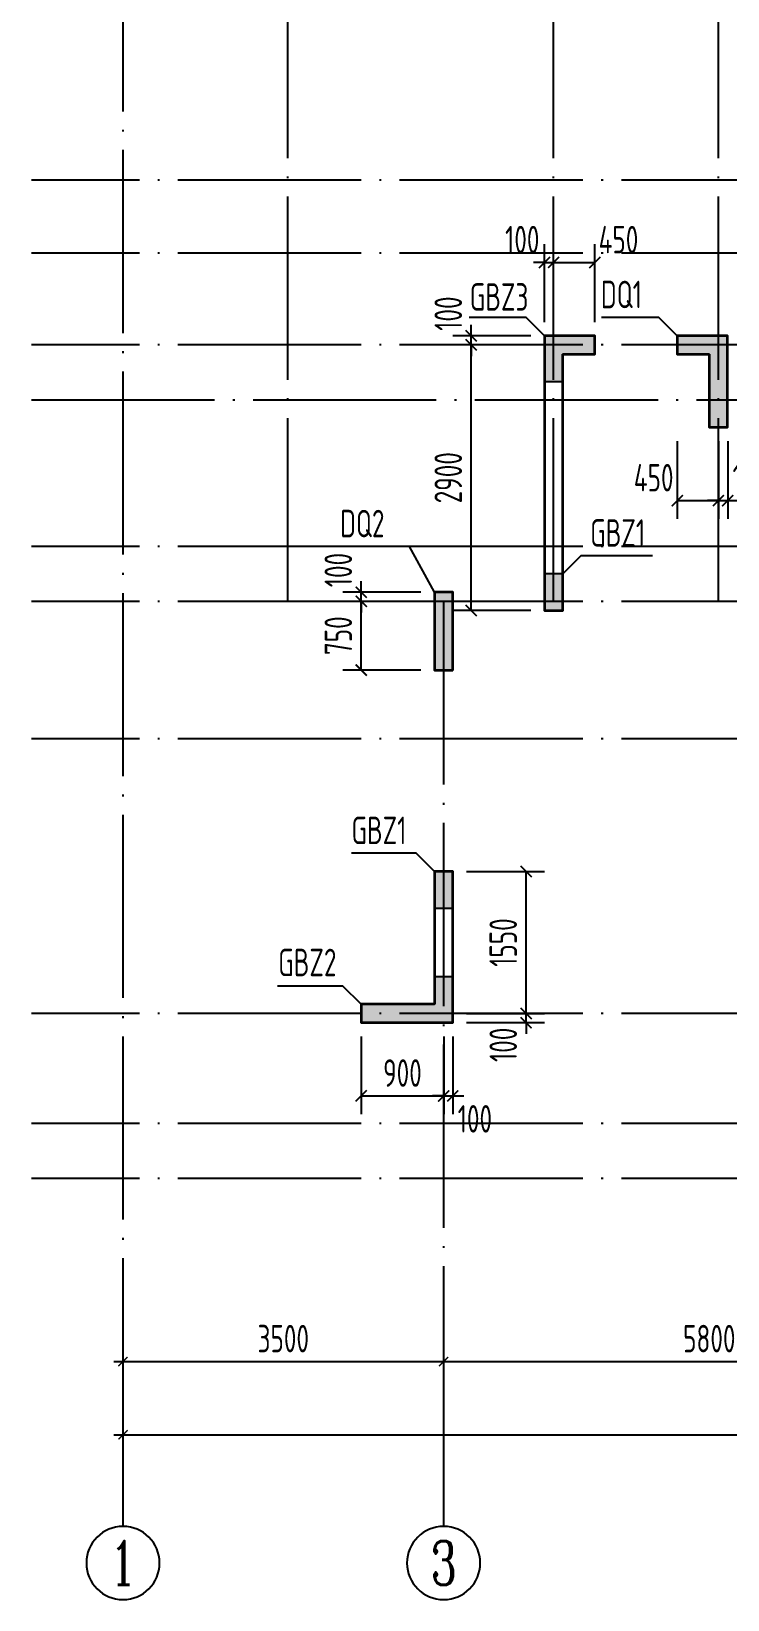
# Model space of a CAD drawing. Extents: x -1058961 to 23600, y -449123 to 2751847.
# Drawn here: x -446623 to -439023, y -258411 to -241287 of the extents above; entities that cross this region are included whole.
import ezdxf
from ezdxf.enums import TextEntityAlignment as Align

# ---------------------------------------------------------------- set-up
doc = ezdxf.new("R2010")
doc.units = 0
doc.header["$LTSCALE"] = 1000
doc.linetypes.add('DOTE', pattern=[2.42, 2, -0.2, 0.02, -0.2])
doc.layers.get('0').update_dxf_attribs({"linetype": 'CONTINUOUS'})
doc.layers.get('DEFPOINTS').update_dxf_attribs({"linetype": 'CONTINUOUS'})
for name, color, linetype in [('A-AXIS', 1, 'CONTINUOUS'), ('A-DOTE', 10, 'DOTE'), ('AXIS_NUM', 7, 'CONTINUOUS'), ('S-Q墙实线', 6, 'CONTINUOUS'), ('S-Q墙标注', 3, 'CONTINUOUS'), ('S-X详图填充', 252, 'CONTINUOUS'), ('S-X详图实线', 4, 'CONTINUOUS'), ('S-Y一般标注', 3, 'CONTINUOUS'), ('S-Z柱编号', 6, 'CONTINUOUS')]:
    doc.layers.add(name, color=color, linetype=linetype)
doc.styles.add('TSSD_Axis', font='complex.shx', dxfattribs={"width": 0.7, "bigfont": 'hztxt.shx'})
doc.styles.add('TSSD_DIMENSION', font='Tssdeng.shx', dxfattribs={"width": 0.7, "bigfont": 'tssdchn.shx'})
doc.styles.add('TSSD_REIN', font='tssdeng.shx', dxfattribs={"width": 0.7, "height": 300, "bigfont": 'tssdchn.shx'})
doc.styles.add('结构文字', font='zstxt.shx', dxfattribs={"width": 0.7, "bigfont": 'zshz.shx'})
doc.dimstyles.new('STRUCK', dxfattribs={"dimtxt": 400, "dimasz": 121, "dimexe": 200, "dimexo": 150, "dimgap": 115, "dimtad": 1, "dimdec": 0, "dimdsep": 46, "dimtxsty": '结构文字', "dimblk": 'ARCHTICK', "dimcen": 400, "dimclrd": 3, "dimclre": 3, "dimclrt": 7, "dimadec": 0, "dimazin": 0, "dimtfac": 1, "dimtdec": 0, "dimtix": 1, "dimtmove": 2, "dimatfit": 3, "dimldrblk": '_DIMX', "dimfxl": 0, "dimtolj": 1, "dimtzin": 0, "dimarcsym": 0})
doc.dimstyles.new('TSSD_100_100', dxfattribs={"dimtxt": 300, "dimasz": 100, "dimexe": 100, "dimexo": 250, "dimgap": 100, "dimtad": 1, "dimdec": 0, "dimzin": 0, "dimdsep": 46, "dimtxsty": 'TSSD_DIMENSION', "dimblk": 'ARCHTICK', "dimcen": 0, "dimdle": 100, "dimclrt": 7, "dimadec": 0, "dimazin": 0, "dimtfac": 1, "dimtdec": 0, "dimtix": 1, "dimtmove": 2, "dimatfit": 3, "dimldrblk": 'ARCHTICK', "dimfxl": 0, "dimtolj": 1, "dimtzin": 0, "dimarcsym": 0})

# ---------------------------------------------------------------- blocks, each defined once
blk = doc.blocks.new('ts_axno')
at = {"color": 0, "linetype": 'ByBlock', "lineweight": -2}
blk.add_circle((0, 0), 0.5, dxfattribs=at)
at = {"color": 0, "linetype": 'ByBlock', "lineweight": -2, "style": 'TSSD_Axis', "width": 0.7}
blk.add_attdef('A', text='', height=0.6, dxfattribs=at).set_placement((0, 0), align=Align.MIDDLE_CENTER)
blk = doc.blocks.new('_ArchTick')
at = {"color": 0, "linetype": 'ByBlock', "const_width": 0.15}
blk.add_lwpolyline([(-0.5, -0.5), (0.5, 0.5)], dxfattribs=at)
blk = doc.blocks.new('*D1099')
at = {"layer": 'DEFPOINTS', "color": 0}
for p in [(8100, 3600), (13900, 3600), (13900, 2600)]:
    blk.add_point(p, dxfattribs=at)
at = {"layer": 'S-Y一般标注', "color": 0, "lineweight": -2}
for p, q in [((8100, 3350), (8100, 2500)), ((13900, 3350), (13900, 2500)), ((8000, 2600), (14000, 2600))]:
    blk.add_line(p, q, dxfattribs=at)
at = {"layer": 'S-Y一般标注', "color": 0, "lineweight": -2, "xscale": 100, "yscale": 100, "zscale": 100, "rotation": 180}
blk.add_blockref('_ArchTick', (8100, 2600), dxfattribs=at)
at = {"layer": 'S-Y一般标注', "color": 0, "lineweight": -2, "xscale": 100, "yscale": 100, "zscale": 100}
blk.add_blockref('_ArchTick', (13900, 2600), dxfattribs=at)
at = {"layer": 'S-Y一般标注', "color": 7, "insert": (11000, 2850), "char_height": 300, "attachment_point": 5, "style": 'TSSD_DIMENSION'}
blk.add_mtext('\\A1;5800', dxfattribs=at)
blk = doc.blocks.new('*D1107')
at = {"layer": 'DEFPOINTS', "color": 0}
for p in [(4600, 3600), (54600, 3600), (54600, 1800)]:
    blk.add_point(p, dxfattribs=at)
at = {"layer": 'S-Y一般标注', "color": 0, "lineweight": -2}
for p, q in [((4600, 3350), (4600, 1700)), ((54600, 3350), (54600, 1700)), ((4500, 1800), (54700, 1800))]:
    blk.add_line(p, q, dxfattribs=at)
at = {"layer": 'S-Y一般标注', "color": 0, "lineweight": -2, "xscale": 100, "yscale": 100, "zscale": 100, "rotation": 180}
blk.add_blockref('_ArchTick', (4600, 1800), dxfattribs=at)
at = {"layer": 'S-Y一般标注', "color": 0, "lineweight": -2, "xscale": 100, "yscale": 100, "zscale": 100}
blk.add_blockref('_ArchTick', (54600, 1800), dxfattribs=at)
at = {"layer": 'S-Y一般标注', "color": 7, "insert": (29600, 2050), "char_height": 300, "attachment_point": 5, "style": 'TSSD_DIMENSION'}
blk.add_mtext('\\A1;50000', dxfattribs=at)
blk = doc.blocks.new('*D1109')
at = {"layer": 'DEFPOINTS', "color": 0}
for p in [(4600, 3600), (8100, 3600), (8100, 2600)]:
    blk.add_point(p, dxfattribs=at)
at = {"layer": 'S-Y一般标注', "color": 0, "lineweight": -2}
for p, q in [((4600, 3350), (4600, 2500)), ((8100, 3350), (8100, 2500)), ((4500, 2600), (8200, 2600))]:
    blk.add_line(p, q, dxfattribs=at)
at = {"layer": 'S-Y一般标注', "color": 0, "lineweight": -2, "xscale": 100, "yscale": 100, "zscale": 100, "rotation": 180}
blk.add_blockref('_ArchTick', (4600, 2600), dxfattribs=at)
at = {"layer": 'S-Y一般标注', "color": 0, "lineweight": -2, "xscale": 100, "yscale": 100, "zscale": 100}
blk.add_blockref('_ArchTick', (8100, 2600), dxfattribs=at)
at = {"layer": 'S-Y一般标注', "color": 7, "insert": (6350, 2850), "char_height": 300, "attachment_point": 5, "style": 'TSSD_DIMENSION'}
blk.add_mtext('\\A1;3500', dxfattribs=at)
blk = doc.blocks.new('*D760')
at = {"layer": 'DEFPOINTS', "color": 0}
for p in [(-442023, -252011), (-441223, -252011), (-442023, -252111)]:
    blk.add_point(p, dxfattribs=at)
at = {"layer": 'S-Q墙标注', "color": 3, "lineweight": -2}
for p, q in [((-441873, -252011), (-441023, -252011)), ((-441223, -252011), (-441223, -251890)), ((-441223, -252111), (-441223, -252011)), ((-441873, -252111), (-441023, -252111)), ((-441223, -252111), (-441223, -252232))]:
    blk.add_line(p, q, dxfattribs=at)
at = {"layer": 'S-Q墙标注', "color": 3, "lineweight": -2, "xscale": 121, "yscale": 121, "zscale": 121}
for p, rotation in [((-441223, -252011), 270), ((-441223, -252111), 90)]:
    blk.add_blockref('_ArchTick', p, dxfattribs=dict(at, rotation=rotation))
at = {"layer": 'S-Q墙标注', "color": 7, "insert": (-441473, -252353), "char_height": 300, "attachment_point": 5, "rotation": 90, "style": 'TSSD_REIN'}
blk.add_mtext('\\A1;100', dxfattribs=at)
blk = doc.blocks.new('_DIMX')
blk.add_line((-150, 0), (150, 0))
at = {"const_width": 50}
blk.add_lwpolyline([(-70, -70), (70, 70)], dxfattribs=at)
blk = doc.blocks.new('*D761')
at = {"layer": 'DEFPOINTS', "color": 0}
for p in [(-442023, -250461), (-441223, -250461), (-442023, -252011)]:
    blk.add_point(p, dxfattribs=at)
at = {"layer": 'S-Q墙标注', "color": 3, "lineweight": -2}
for p, q in [((-441873, -250461), (-441023, -250461)), ((-441223, -252011), (-441223, -250461)), ((-441873, -252011), (-441023, -252011))]:
    blk.add_line(p, q, dxfattribs=at)
at = {"layer": 'S-Q墙标注', "color": 3, "lineweight": -2, "xscale": 121, "yscale": 121, "zscale": 121}
for p, rotation in [((-441223, -250461), 90), ((-441223, -252011), 270)]:
    blk.add_blockref('_ArchTick', p, dxfattribs=dict(at, rotation=rotation))
at = {"layer": 'S-Q墙标注', "color": 7, "insert": (-441473, -251236), "char_height": 300, "attachment_point": 5, "rotation": 90, "style": 'TSSD_REIN'}
blk.add_mtext('\\A1;1550', dxfattribs=at)
blk = doc.blocks.new('*D762')
at = {"layer": 'DEFPOINTS', "color": 0}
for p in [(-443023, -252111), (-442123, -252111), (-442123, -252911)]:
    blk.add_point(p, dxfattribs=at)
at = {"layer": 'S-Q墙标注', "color": 3, "lineweight": -2}
for p, q in [((-443023, -252261), (-443023, -253111)), ((-442123, -252261), (-442123, -253111)), ((-443023, -252911), (-442123, -252911))]:
    blk.add_line(p, q, dxfattribs=at)
at = {"layer": 'S-Q墙标注', "color": 3, "lineweight": -2, "xscale": 121, "yscale": 121, "zscale": 121, "rotation": 180}
blk.add_blockref('_ArchTick', (-443023, -252911), dxfattribs=at)
at = {"layer": 'S-Q墙标注', "color": 3, "lineweight": -2, "xscale": 121, "yscale": 121, "zscale": 121}
blk.add_blockref('_ArchTick', (-442123, -252911), dxfattribs=at)
at = {"layer": 'S-Q墙标注', "color": 7, "insert": (-442573, -252661), "char_height": 300, "attachment_point": 5, "style": 'TSSD_REIN'}
blk.add_mtext('\\A1;900', dxfattribs=at)
blk = doc.blocks.new('*D763')
at = {"layer": 'DEFPOINTS', "color": 0}
for p in [(-442123, -252111), (-442023, -252111), (-442023, -252911)]:
    blk.add_point(p, dxfattribs=at)
at = {"layer": 'S-Q墙标注', "color": 3, "lineweight": -2}
for p, q in [((-442123, -252261), (-442123, -253111)), ((-442023, -252261), (-442023, -253111)), ((-442123, -252911), (-442244, -252911)), ((-442123, -252911), (-442023, -252911)), ((-442023, -252911), (-441902, -252911))]:
    blk.add_line(p, q, dxfattribs=at)
at = {"layer": 'S-Q墙标注', "color": 3, "lineweight": -2, "xscale": 121, "yscale": 121, "zscale": 121}
blk.add_blockref('_ArchTick', (-442123, -252911), dxfattribs=at)
at = {"layer": 'S-Q墙标注', "color": 3, "lineweight": -2, "xscale": 121, "yscale": 121, "zscale": 121, "rotation": 180}
blk.add_blockref('_ArchTick', (-442023, -252911), dxfattribs=at)
at = {"layer": 'S-Q墙标注', "color": 7, "insert": (-441782, -253161), "char_height": 300, "attachment_point": 5, "style": 'TSSD_REIN'}
blk.add_mtext('\\A1;100', dxfattribs=at)
blk = doc.blocks.new('*D766')
at = {"layer": 'DEFPOINTS', "color": 0}
for p in [(-441823, -244711), (-441023, -244711), (-441023, -247611)]:
    blk.add_point(p, dxfattribs=at)
at = {"layer": 'S-Q墙标注', "color": 3, "lineweight": -2}
for p, q in [((-441173, -244711), (-442023, -244711)), ((-441823, -247611), (-441823, -244711)), ((-441173, -247611), (-442023, -247611))]:
    blk.add_line(p, q, dxfattribs=at)
at = {"layer": 'S-Q墙标注', "color": 3, "lineweight": -2, "xscale": 121, "yscale": 121, "zscale": 121}
for p, rotation in [((-441823, -244711), 90), ((-441823, -247611), 270)]:
    blk.add_blockref('_ArchTick', p, dxfattribs=dict(at, rotation=rotation))
at = {"layer": 'S-Q墙标注', "color": 7, "insert": (-442073, -246161), "char_height": 300, "attachment_point": 5, "rotation": 90, "style": 'TSSD_REIN'}
blk.add_mtext('\\A1;2900', dxfattribs=at)
blk = doc.blocks.new('*D767')
at = {"layer": 'DEFPOINTS', "color": 0}
for p in [(-441823, -244611), (-441023, -244611), (-441023, -244711)]:
    blk.add_point(p, dxfattribs=at)
at = {"layer": 'S-Q墙标注', "color": 3, "lineweight": -2}
for p, q in [((-441823, -244611), (-441823, -244490)), ((-441173, -244611), (-442023, -244611)), ((-441823, -244711), (-441823, -244611)), ((-441173, -244711), (-442023, -244711)), ((-441823, -244711), (-441823, -244832))]:
    blk.add_line(p, q, dxfattribs=at)
at = {"layer": 'S-Q墙标注', "color": 3, "lineweight": -2, "xscale": 121, "yscale": 121, "zscale": 121}
for p, rotation in [((-441823, -244611), 270), ((-441823, -244711), 90)]:
    blk.add_blockref('_ArchTick', p, dxfattribs=dict(at, rotation=rotation))
at = {"layer": 'S-Q墙标注', "color": 7, "insert": (-442073, -244369), "char_height": 300, "attachment_point": 5, "rotation": 90, "style": 'TSSD_REIN'}
blk.add_mtext('\\A1;100', dxfattribs=at)
blk = doc.blocks.new('*D768')
at = {"layer": 'DEFPOINTS', "color": 0}
for p in [(-440923, -243811), (-441023, -244611), (-440923, -244611)]:
    blk.add_point(p, dxfattribs=at)
at = {"layer": 'S-Q墙标注', "color": 3, "lineweight": -2}
for p, q in [((-441023, -244461), (-441023, -243611)), ((-440923, -244461), (-440923, -243611)), ((-441023, -243811), (-441144, -243811)), ((-441023, -243811), (-440923, -243811)), ((-440923, -243811), (-440802, -243811))]:
    blk.add_line(p, q, dxfattribs=at)
at = {"layer": 'S-Q墙标注', "color": 3, "lineweight": -2, "xscale": 121, "yscale": 121, "zscale": 121}
blk.add_blockref('_ArchTick', (-441023, -243811), dxfattribs=at)
at = {"layer": 'S-Q墙标注', "color": 3, "lineweight": -2, "xscale": 121, "yscale": 121, "zscale": 121, "rotation": 180}
blk.add_blockref('_ArchTick', (-440923, -243811), dxfattribs=at)
at = {"layer": 'S-Q墙标注', "color": 7, "insert": (-441265, -243561), "char_height": 300, "attachment_point": 5, "style": 'TSSD_REIN'}
blk.add_mtext('\\A1;100', dxfattribs=at)
blk = doc.blocks.new('*D769')
at = {"layer": 'DEFPOINTS', "color": 0}
for p in [(-440473, -243811), (-440923, -244611), (-440473, -244611)]:
    blk.add_point(p, dxfattribs=at)
at = {"layer": 'S-Q墙标注', "color": 3, "lineweight": -2}
for p, q in [((-440923, -244461), (-440923, -243611)), ((-440473, -244461), (-440473, -243611)), ((-440923, -243811), (-440473, -243811))]:
    blk.add_line(p, q, dxfattribs=at)
at = {"layer": 'S-Q墙标注', "color": 3, "lineweight": -2, "xscale": 121, "yscale": 121, "zscale": 121, "rotation": 180}
blk.add_blockref('_ArchTick', (-440923, -243811), dxfattribs=at)
at = {"layer": 'S-Q墙标注', "color": 3, "lineweight": -2, "xscale": 121, "yscale": 121, "zscale": 121}
blk.add_blockref('_ArchTick', (-440473, -243811), dxfattribs=at)
at = {"layer": 'S-Q墙标注', "color": 7, "insert": (-440215, -243561), "char_height": 300, "attachment_point": 5, "style": 'TSSD_REIN'}
blk.add_mtext('\\A1;450', dxfattribs=at)
blk = doc.blocks.new('*D772')
at = {"layer": 'DEFPOINTS', "color": 0}
for p in [(-439573, -245611), (-439123, -245611), (-439123, -246411)]:
    blk.add_point(p, dxfattribs=at)
at = {"layer": 'S-Q墙标注', "color": 3, "lineweight": -2}
for p, q in [((-439573, -245761), (-439573, -246611)), ((-439123, -245761), (-439123, -246611)), ((-439573, -246411), (-439123, -246411))]:
    blk.add_line(p, q, dxfattribs=at)
at = {"layer": 'S-Q墙标注', "color": 3, "lineweight": -2, "xscale": 121, "yscale": 121, "zscale": 121, "rotation": 180}
blk.add_blockref('_ArchTick', (-439573, -246411), dxfattribs=at)
at = {"layer": 'S-Q墙标注', "color": 3, "lineweight": -2, "xscale": 121, "yscale": 121, "zscale": 121}
blk.add_blockref('_ArchTick', (-439123, -246411), dxfattribs=at)
at = {"layer": 'S-Q墙标注', "color": 7, "insert": (-439831, -246161), "char_height": 300, "attachment_point": 5, "style": 'TSSD_REIN'}
blk.add_mtext('\\A1;450', dxfattribs=at)
blk = doc.blocks.new('*D773')
at = {"layer": 'DEFPOINTS', "color": 0}
for p in [(-439123, -245611), (-439023, -245611), (-439023, -246411)]:
    blk.add_point(p, dxfattribs=at)
at = {"layer": 'S-Q墙标注', "color": 3, "lineweight": -2}
for p, q in [((-439123, -245761), (-439123, -246611)), ((-439023, -245761), (-439023, -246611)), ((-439123, -246411), (-439244, -246411)), ((-439123, -246411), (-439023, -246411)), ((-439023, -246411), (-438902, -246411))]:
    blk.add_line(p, q, dxfattribs=at)
at = {"layer": 'S-Q墙标注', "color": 3, "lineweight": -2, "xscale": 121, "yscale": 121, "zscale": 121}
blk.add_blockref('_ArchTick', (-439123, -246411), dxfattribs=at)
at = {"layer": 'S-Q墙标注', "color": 3, "lineweight": -2, "xscale": 121, "yscale": 121, "zscale": 121, "rotation": 180}
blk.add_blockref('_ArchTick', (-439023, -246411), dxfattribs=at)
at = {"layer": 'S-Q墙标注', "color": 7, "insert": (-438782, -246161), "char_height": 300, "attachment_point": 5, "style": 'TSSD_REIN'}
blk.add_mtext('\\A1;100', dxfattribs=at)
blk = doc.blocks.new('*D864')
at = {"layer": 'DEFPOINTS', "color": 0}
for p in [(-443023, -247411), (-442223, -247411), (-442223, -247511)]:
    blk.add_point(p, dxfattribs=at)
at = {"layer": 'S-Q墙标注', "color": 3, "lineweight": -2}
for p, q in [((-442373, -247411), (-443223, -247411)), ((-443023, -247411), (-443023, -247290)), ((-443023, -247511), (-443023, -247411)), ((-442373, -247511), (-443223, -247511)), ((-443023, -247511), (-443023, -247632))]:
    blk.add_line(p, q, dxfattribs=at)
at = {"layer": 'S-Q墙标注', "color": 3, "lineweight": -2, "xscale": 121, "yscale": 121, "zscale": 121}
for p, rotation in [((-443023, -247411), 270), ((-443023, -247511), 90)]:
    blk.add_blockref('_ArchTick', p, dxfattribs=dict(at, rotation=rotation))
at = {"layer": 'S-Q墙标注', "color": 7, "insert": (-443273, -247169), "char_height": 300, "attachment_point": 5, "rotation": 90, "style": 'TSSD_REIN'}
blk.add_mtext('\\A1;100', dxfattribs=at)
blk = doc.blocks.new('*D865')
at = {"layer": 'DEFPOINTS', "color": 0}
for p in [(-443023, -247511), (-442223, -247511), (-442223, -248261)]:
    blk.add_point(p, dxfattribs=at)
at = {"layer": 'S-Q墙标注', "color": 3, "lineweight": -2}
for p, q in [((-442373, -247511), (-443223, -247511)), ((-443023, -248261), (-443023, -247511)), ((-442373, -248261), (-443223, -248261))]:
    blk.add_line(p, q, dxfattribs=at)
at = {"layer": 'S-Q墙标注', "color": 3, "lineweight": -2, "xscale": 121, "yscale": 121, "zscale": 121}
for p, rotation in [((-443023, -247511), 90), ((-443023, -248261), 270)]:
    blk.add_blockref('_ArchTick', p, dxfattribs=dict(at, rotation=rotation))
at = {"layer": 'S-Q墙标注', "color": 7, "insert": (-443273, -247886), "char_height": 300, "attachment_point": 5, "rotation": 90, "style": 'TSSD_REIN'}
blk.add_mtext('\\A1;750', dxfattribs=at)
blk = doc.blocks.new('20210726.16395156')
at = {"layer": 'A-AXIS'}
for p, q in [((4600, 3600), (4600, 800)), ((8100, 3600), (8100, 800))]:
    blk.add_line(p, q, dxfattribs=at)
at = {"layer": 'A-DOTE'}
for p, q in [((4600, 18249.9), (4600, 3600)), ((6400, 10900), (6400, 18249.9)), ((9300, 10900), (9300, 18249.9)), ((11100, 10900), (11100, 18249.9)), ((55600, 15500), (3600, 15500)), ((55600, 14700), (3600, 14700)), ((55600, 13700), (3600, 13700)), ((3600, 13100.3), (55600, 13100.3)), ((55600, 11500), (3600, 11500)), ((55600, 10900), (3600, 10900)), ((8100, 10900), (8100, 3600)), ((55600, 9400), (3600, 9400)), ((55600, 6400), (3600, 6400)), ((55600, 5200), (3600, 5200)), ((55600, 4600), (3600, 4600))]:
    blk.add_line(p, q, dxfattribs=at)
at = {"layer": 'A-AXIS'}
ref = blk.add_blockref('ts_axno', (4600, 400), dxfattribs=dict(at, xscale=-800, yscale=800, zscale=800, rotation=180))
ref.add_attrib('1', '1', dxfattribs={"layer": 'AXIS_NUM', "height": 480, "style": 'TSSD_Axis', "width": 0.7}).set_placement((4600, 400), align=Align.MIDDLE_CENTER)
ref = blk.add_blockref('ts_axno', (8100, 400), dxfattribs=dict(at, xscale=-800, yscale=800, zscale=800, rotation=180))
ref.add_attrib('2', '3', dxfattribs={"layer": 'AXIS_NUM', "height": 480, "style": 'TSSD_Axis', "width": 0.7}).set_placement((8100, 400), align=Align.MIDDLE_CENTER)
at = {"layer": 'S-Y一般标注'}
for base, p1, p2, picture, middle in [((54600, 1800), (4600, 3600), (54600, 3600), '*D1107', (29600, 2050)), ((8100, 2600), (4600, 3600), (8100, 3600), '*D1109', (6350, 2850)), ((13900, 2600), (8100, 3600), (13900, 3600), '*D1099', (11000, 2850))]:
    dim = blk.add_linear_dim(base=base, p1=p1, p2=p2, dimstyle='TSSD_100_100', dxfattribs=at)
    dim.commit()
    dim.dimension.update_dxf_attribs({"geometry": picture, "text_midpoint": middle})

msp = doc.modelspace()

# ---------------------------------------------------------------- hatches: boundary and pattern name
at = {"layer": 'S-X详图填充'}
h = msp.add_hatch(color=256, dxfattribs=at)
h.dxf.hatch_style = 1
h.paths.add_polyline_path([(-441023.48, -245110.77), (-440823.48, -245110.77), (-440823.48, -244810.77), (-440473.48, -244810.77), (-440473.48, -244610.77), (-441023.48, -244610.77)])
h = msp.add_hatch(color=256, dxfattribs=at)
h.dxf.hatch_style = 1
h.paths.add_polyline_path([(-439023.48, -244610.77), (-439573.4, -244610.77), (-439573.4, -244810.77), (-439223.48, -244810.77), (-439223.48, -245610.77), (-439023.48, -245610.77)])
h = msp.add_hatch(color=256, dxfattribs=at)
h.dxf.hatch_style = 1
h.paths.add_polyline_path([(-440823.48, -247210.77), (-441023.48, -247210.77), (-441023.48, -247610.77), (-440823.48, -247610.77)])
h = msp.add_hatch(color=256, dxfattribs=at)
h.dxf.hatch_style = 1
h.paths.add_polyline_path([(-442223.48, -248260.77), (-442023.48, -248260.77), (-442023.52, -247410.77), (-442223.52, -247410.77)])
h = msp.add_hatch(color=256, dxfattribs=at)
h.dxf.hatch_style = 1
h.paths.add_polyline_path([(-442223.48, -250860.77), (-442023.48, -250860.77), (-442023.48, -250460.77), (-442223.48, -250460.77)])
h = msp.add_hatch(color=256, dxfattribs=at)
h.dxf.hatch_style = 1
h.paths.add_polyline_path([(-442023.48, -251610.77), (-442223.48, -251610.77), (-442223.48, -251910.77), (-443023.48, -251910.77), (-443023.48, -252110.77), (-442023.48, -252110.77)])

# ---------------------------------------------------------------- linework, layer by layer
at = {"layer": 'S-Q墙实线', "lineweight": 35}
for points in [[(-440823.48, -244810.77), (-440473.48, -244810.77), (-440473.48, -244610.77), (-441023.48, -244610.77), (-441023.48, -247610.77), (-440823.48, -247610.77)], [(-439223.48, -244810.77), (-439223.48, -245610.77), (-439023.48, -245610.77), (-439023.48, -244610.77), (-439573.48, -244610.77), (-439573.48, -244810.77)], [(-442023.48, -248260.77), (-442023.48, -247410.77), (-442223.48, -247410.77), (-442223.48, -248260.77)], [(-442223.48, -251910.77), (-443023.5, -251910.77), (-443023.5, -252110.77), (-442023.48, -252110.77), (-442023.48, -250460.77), (-442223.48, -250460.77)]]:
    msp.add_lwpolyline(points, close=True, dxfattribs=at)
at = {"layer": 'S-X详图实线'}
for points in [[(-441023.48, -245110.77), (-440823.48, -245110.77), (-440823.48, -244810.77), (-440473.48, -244810.77), (-440473.48, -244610.77), (-441023.48, -244610.77), (-441023.48, -245110.77)], [(-439023.48, -244610.77), (-439573.4, -244610.77), (-439573.4, -244810.77), (-439223.48, -244810.77), (-439223.48, -245610.77), (-439023.48, -245610.77), (-439023.48, -244610.77)], [(-440823.48, -247210.77), (-441023.48, -247210.77), (-441023.48, -247610.77), (-440823.48, -247610.77), (-440823.48, -247210.77)], [(-442223.48, -248260.77), (-442023.48, -248260.77), (-442023.52, -247410.77), (-442223.52, -247410.77), (-442223.52, -247810.77)], [(-442223.48, -250860.77), (-442023.48, -250860.77), (-442023.48, -250460.77), (-442223.48, -250460.77), (-442223.48, -250860.77)], [(-442023.48, -251610.77), (-442223.48, -251610.77), (-442223.48, -251910.77), (-443023.48, -251910.77), (-443023.48, -252110.77), (-442023.48, -252110.77), (-442023.48, -251610.77)]]:
    msp.add_lwpolyline(points, close=True, dxfattribs=at)
at = {"layer": 'S-Z柱编号', "color": 7}
for points in [[(-441023.48, -244610.77), (-441223.48, -244410.77), (-441843.57, -244410.77)], [(-439573.4, -244610.77), (-439773.4, -244410.77), (-440401.83, -244410.77)], [(-442223.55, -247410.77), (-442495.68, -246910.77), (-443261.8, -246910.77)], [(-440823.48, -247210.77), (-440623.48, -247010.77), (-439843.57, -247010.77)], [(-442223.48, -250460.77), (-442423.48, -250260.77), (-443127.36, -250260.77)], [(-443023.48, -251910.77), (-443223.48, -251710.77), (-443938.7, -251710.77)]]:
    msp.add_lwpolyline(points, dxfattribs=at)

# ---------------------------------------------------------------- block references
at = {"layer": 'A-DOTE'}
msp.add_blockref('20210726.16395156', (-450223.49, -258410.82), dxfattribs=at)

# ---------------------------------------------------------------- texts
at = {"layer": 'S-Z柱编号', "color": 7, "style": 'TSSD_REIN', "width": 0.7}
for s, p in [('GBZ3', (-441838.16, -244427.08)), ('DQ1', (-440406.66, -244399.97)), ('DQ2', (-443253.41, -246901.48)), ('GBZ1', (-440523.48, -247003.59)), ('GBZ1', (-443129.25, -250251.48)), ('GBZ2', (-443929.25, -251693.92))]:
    msp.add_text(s, height=300, dxfattribs=at).set_placement(p, align=Align.BOTTOM_LEFT)

# ---------------------------------------------------------------- dimensions: what is measured, and where the dimension line sits
at = {"layer": 'S-Q墙标注'}
for base, p1, p2, picture, middle in [((-440923.49, -243810.77), (-441023.48, -244610.77), (-440923.49, -244610.77), '*D768', (-441265.41, -243560.77)), ((-440473.48, -243810.77), (-440923.49, -244610.77), (-440473.48, -244610.77), '*D769', (-440215.41, -243560.77)), ((-439123.49, -246410.77), (-439573.4, -245610.77), (-439123.49, -245610.77), '*D772', (-439831.48, -246160.77)), ((-439023.48, -246410.77), (-439123.49, -245610.77), (-439023.48, -245610.77), '*D773', (-438781.56, -246160.77)), ((-442023.48, -252910.77), (-442123.49, -252110.77), (-442023.48, -252110.77), '*D763', (-441781.56, -253160.77))]:
    dim = msp.add_linear_dim(base=base, p1=p1, p2=p2, dimstyle='STRUCK', override={"dimtxt": 300, "dimgap": 100, "dimtxsty": 'TSSD_REIN'}, dxfattribs=at)
    dim.commit()
    dim.dimension.update_dxf_attribs({"geometry": picture, "text_midpoint": middle, "dimtype": 160})
for base, p1, p2, picture, middle in [((-441823.48, -244610.77), (-441023.48, -244710.77), (-441023.48, -244610.77), '*D767', (-442073.48, -244368.85)), ((-443023.48, -247410.77), (-442223.48, -247510.77), (-442223.48, -247410.77), '*D864', (-443273.48, -247168.84)), ((-441223.48, -252010.77), (-442023.48, -252110.77), (-442023.48, -252010.77), '*D760', (-441473.48, -252352.69))]:
    dim = msp.add_linear_dim(base=base, p1=p1, p2=p2, angle=90, dimstyle='STRUCK', override={"dimtxt": 300, "dimgap": 100, "dimtxsty": 'TSSD_REIN'}, dxfattribs=at)
    dim.commit()
    dim.dimension.update_dxf_attribs({"geometry": picture, "text_midpoint": middle, "dimtype": 160})
for base, p1, p2, picture, middle in [((-441823.48, -244710.77), (-441023.48, -247610.77), (-441023.48, -244710.77), '*D766', (-442073.48, -246160.77)), ((-443023.48, -247510.77), (-442223.48, -248260.77), (-442223.48, -247510.77), '*D865', (-443273.48, -247885.77)), ((-441223.48, -250460.77), (-442023.48, -252010.77), (-442023.48, -250460.77), '*D761', (-441473.48, -251235.77))]:
    dim = msp.add_linear_dim(base=base, p1=p1, p2=p2, angle=90, dimstyle='STRUCK', override={"dimtxt": 300, "dimgap": 100, "dimtxsty": 'TSSD_REIN'}, dxfattribs=at)
    dim.commit()
    dim.dimension.update_dxf_attribs({"geometry": picture, "text_midpoint": middle})
dim = msp.add_linear_dim(base=(-442123.49, -252910.77), p1=(-443023.48, -252110.77), p2=(-442123.49, -252110.77), dimstyle='STRUCK', override={"dimtxt": 300, "dimgap": 100, "dimtxsty": 'TSSD_REIN'}, dxfattribs=at)
dim.commit()
dim.dimension.update_dxf_attribs({"geometry": '*D762', "text_midpoint": (-442573.49, -252660.77)})

doc.saveas('drawing.dxf')
